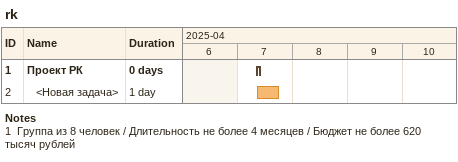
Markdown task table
rk

| ID | Level | Task | Duration | Start | Finish |
|---|---|---|---|---|---|
| 1 | 1 | **Проект РК** | 0d | 2025-04-07 | 2025-04-07 |
| 2 | 2 | <Новая задача> | 1d | 2025-04-07 | 2025-04-07 |

Notes
- 1: Группа из 8 человек / Длительность не более 4 месяцев / Бюджет не более 620 тысяч рублей
